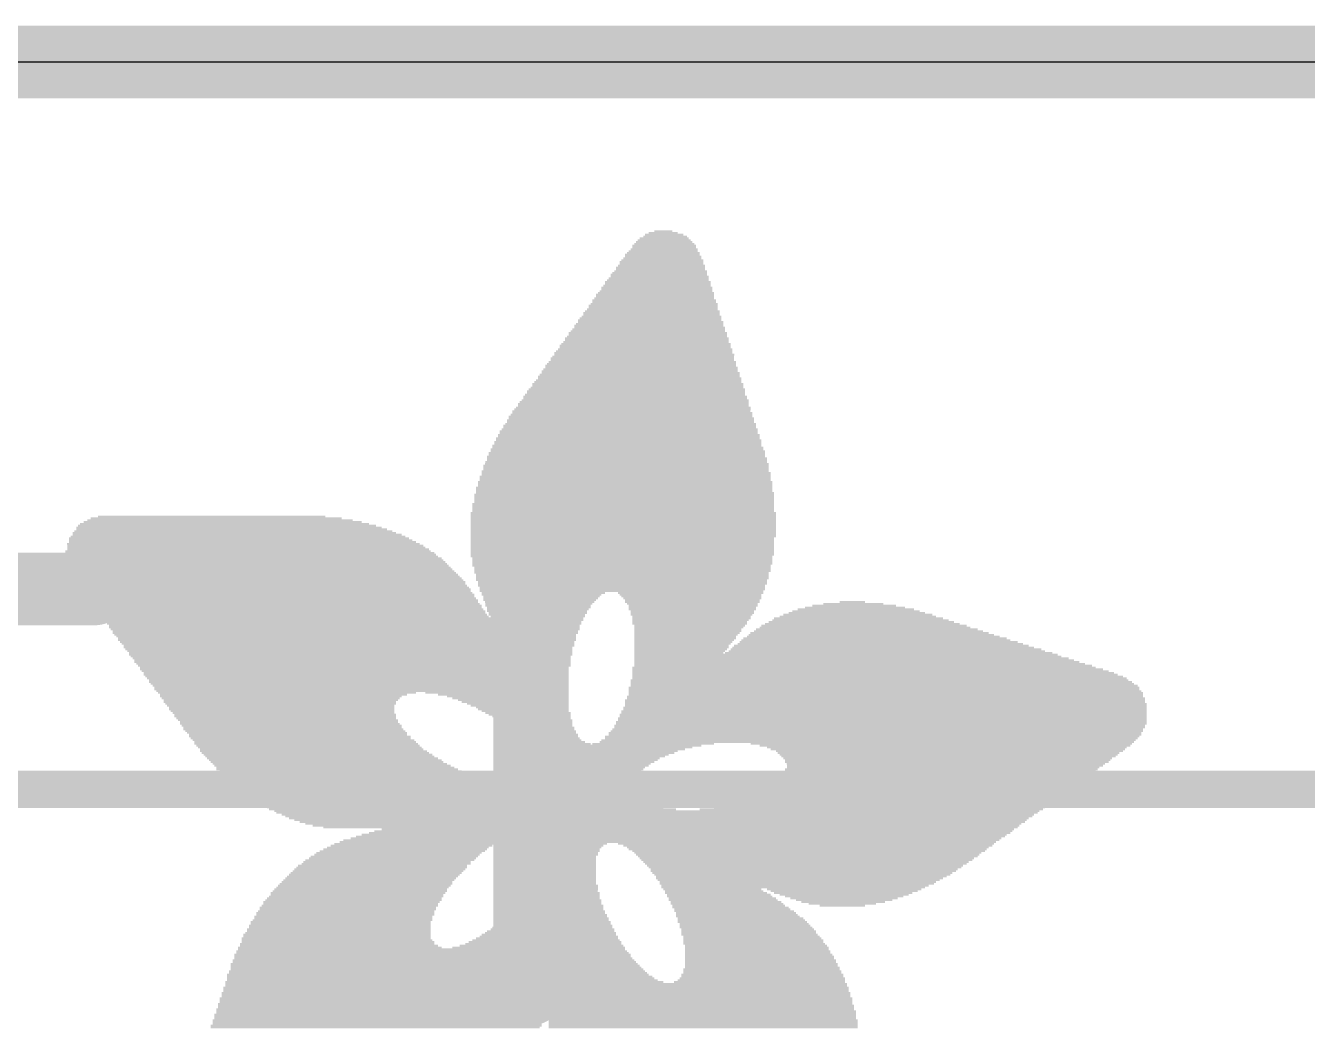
# Model space of a CAD drawing. Extents: x -1.2 to 34.1, y -8.2 to 17.9.
# Drawn here: x 16.133 to 20.612, y 14.405 to 17.907 of the extents above; entities that cross this region are included whole.
import ezdxf

# ---------------------------------------------------------------- set-up
doc = ezdxf.new("R2010")
doc.units = 0
for name, color, linetype in [('1', 12, 'CONTINUOUS'), ('16', 5, 'CONTINUOUS'), ('20', 53, 'CONTINUOUS'), ('21', 40, 'CONTINUOUS'), ('22', 6, 'CONTINUOUS'), ('47', 253, 'CONTINUOUS')]:
    doc.layers.add(name, color=color, linetype=linetype)

# ---------------------------------------------------------------- blocks, each defined once
blk = doc.blocks.new('RECT')
blk.add_solid([(-0.5, -0.5), (0.5, -0.5), (-0.5, 0.5), (0.5, 0.5)])

msp = doc.modelspace()

# ---------------------------------------------------------------- linework, layer by layer
at = {"layer": '1', "const_width": 0.254}
msp.add_lwpolyline([(0, 17.78), (25.4, 17.78)], dxfattribs=at)
at = {"layer": '16', "const_width": 0.254}
msp.add_lwpolyline([(0, 17.78), (25.4, 17.78)], dxfattribs=at)
at = {"layer": '20'}
msp.add_line((22.86, 17.78), (2.54, 17.78), dxfattribs=at)
at = {"layer": '22', "const_width": 0.254}
for points in [[(16.3735, 15.9397), (15.4414, 15.9397)], [(17.8938, 15.9397), (17.8938, 14.5415)], [(17.8938, 14.5415), (16.9616, 14.5415)]]:
    msp.add_lwpolyline(points, dxfattribs=at)
at = {"layer": '22', "const_width": 0.127}
for points in [[(16.3735, 15.8762, 1), (16.3735, 16.0032)], [(17.9573, 15.9397, 1), (17.8303, 15.9397)], [(16.9616, 14.605, 1), (16.9616, 14.478)], [(17.8938, 14.478, 1), (17.8938, 14.605)], [(17.8303, 14.5415, 1), (17.9573, 14.5415)]]:
    msp.add_lwpolyline(points, format="xyb", dxfattribs=at)
at = {"layer": '47', "const_width": 0.13}
for points in [[(12.319, 17.78), (34.081, 17.78)], [(12.7, 15.24), (31.287, 15.24)]]:
    msp.add_lwpolyline(points, dxfattribs=at)

# ---------------------------------------------------------------- block references
at = {"layer": '21'}
for p, xscale, yscale in [((18.3642, 17.1514), 0.1968, 0.0063), ((18.3642, 17.1577), 0.1842, 0.0064), ((18.3642, 17.164), 0.1714, 0.0063), ((18.3674, 17.1704), 0.1524, 0.0064), ((18.3642, 17.1768), 0.1334, 0.0063), ((18.361, 17.1831), 0.1016, 0.0064), ((18.3611, 17.1895), 0.0635, 0.0063), ((18.3578, 17.1069), 0.2603, 0.0064), ((18.361, 17.1133), 0.254, 0.0063), ((18.3611, 17.1196), 0.2413, 0.0064), ((18.3642, 17.1259), 0.235, 0.0063), ((18.3642, 17.1387), 0.2222, 0.0063), ((18.3642, 17.1323), 0.2222, 0.0064), ((18.3642, 17.145), 0.2096, 0.0064), ((18.3515, 17.0625), 0.3112, 0.0063), ((18.3547, 17.0688), 0.3048, 0.0064), ((18.3546, 17.0815), 0.2921, 0.0064), ((18.3546, 17.0752), 0.2921, 0.0063), ((18.3578, 17.0878), 0.2857, 0.0063), ((18.3578, 17.0942), 0.2731, 0.0064), ((18.3611, 17.1006), 0.2667, 0.0063), ((18.342, 17.018), 0.3556, 0.0064), ((18.3452, 17.0244), 0.3493, 0.0063), ((18.3483, 17.0307), 0.3429, 0.0064), ((18.3452, 17.0371), 0.3365, 0.0063), ((18.3483, 17.0434), 0.3302, 0.0064), ((18.3515, 17.0497), 0.3238, 0.0063), ((18.3515, 17.0561), 0.3112, 0.0064), ((18.3356, 16.9735), 0.4064, 0.0063), ((18.3357, 16.9799), 0.3937, 0.0064), ((18.3388, 16.9926), 0.3874, 0.0064), ((18.3388, 16.9863), 0.3874, 0.0063), ((18.3388, 16.999), 0.3746, 0.0063), ((18.342, 17.0116), 0.3683, 0.0063), ((18.342, 17.0053), 0.3683, 0.0064), ((18.3261, 16.9291), 0.4508, 0.0064), ((18.3293, 16.9354), 0.4445, 0.0063), ((18.3293, 16.9482), 0.4318, 0.0063), ((18.3293, 16.9418), 0.4318, 0.0064), ((18.3293, 16.9545), 0.4191, 0.0064), ((18.3325, 16.9672), 0.4127, 0.0064), ((18.3325, 16.9609), 0.4127, 0.0063), ((18.3165, 16.8847), 0.4953, 0.0063), ((18.3198, 16.891), 0.4889, 0.0064), ((18.3198, 16.9037), 0.4763, 0.0064), ((18.3198, 16.8973), 0.4763, 0.0063), ((18.323, 16.9101), 0.4699, 0.0063), ((18.3229, 16.9164), 0.4572, 0.0064), ((18.3261, 16.9228), 0.4508, 0.0063), ((18.3071, 16.8402), 0.5397, 0.0064), ((18.3102, 16.8466), 0.5334, 0.0063), ((18.3102, 16.8592), 0.5207, 0.0063), ((18.3134, 16.8529), 0.527, 0.0064), ((18.3134, 16.8656), 0.5144, 0.0064), ((18.3134, 16.8783), 0.5016, 0.0064), ((18.3166, 16.872), 0.508, 0.0063), ((18.3007, 16.7958), 0.5906, 0.0063), ((18.3007, 16.8021), 0.5778, 0.0064), ((18.3039, 16.8148), 0.5715, 0.0064), ((18.3039, 16.8085), 0.5715, 0.0063), ((18.3039, 16.8211), 0.5588, 0.0063), ((18.3071, 16.8339), 0.5525, 0.0063), ((18.3071, 16.8275), 0.5525, 0.0064), ((18.2912, 16.7513), 0.635, 0.0064), ((18.2912, 16.764), 0.6223, 0.0064), ((18.2944, 16.7577), 0.6287, 0.0063), ((18.2944, 16.7704), 0.6159, 0.0063), ((18.2975, 16.7767), 0.6096, 0.0064), ((18.2976, 16.7894), 0.5969, 0.0064), ((18.2976, 16.783), 0.5969, 0.0063), ((18.2817, 16.7068), 0.6795, 0.0063), ((18.2817, 16.7196), 0.6667, 0.0063), ((18.2849, 16.7132), 0.6731, 0.0064), ((18.2848, 16.7259), 0.6604, 0.0064), ((18.288, 16.7323), 0.654, 0.0063), ((18.288, 16.7449), 0.6414, 0.0063), ((18.288, 16.7386), 0.6414, 0.0064), ((18.2721, 16.6624), 0.7239, 0.0064), ((18.2753, 16.6687), 0.7176, 0.0063), ((18.2753, 16.6815), 0.7048, 0.0063), ((18.2785, 16.6751), 0.7112, 0.0064), ((18.2784, 16.6878), 0.6985, 0.0064), ((18.2785, 16.7005), 0.6858, 0.0064), ((18.2817, 16.6942), 0.6921, 0.0063), ((18.2626, 16.618), 0.7684, 0.0063), ((18.2658, 16.6306), 0.762, 0.0063), ((18.2658, 16.6243), 0.762, 0.0064), ((18.269, 16.637), 0.7557, 0.0064), ((18.269, 16.6434), 0.7429, 0.0063), ((18.2721, 16.6561), 0.7366, 0.0063), ((18.2721, 16.6497), 0.7366, 0.0064), ((18.2563, 16.5735), 0.8191, 0.0064), ((18.2563, 16.5862), 0.8065, 0.0064), ((18.2563, 16.5799), 0.8065, 0.0063), ((18.2595, 16.5925), 0.8001, 0.0063), ((18.2626, 16.5989), 0.7938, 0.0064), ((18.2626, 16.6116), 0.781, 0.0064), ((18.2626, 16.6053), 0.781, 0.0063), ((18.2467, 16.5291), 0.8636, 0.0063), ((18.2467, 16.5227), 0.8636, 0.0064), ((18.2468, 16.5418), 0.8509, 0.0063), ((18.2499, 16.5354), 0.8572, 0.0064), ((18.2499, 16.5481), 0.8446, 0.0064), ((18.2499, 16.5608), 0.8318, 0.0064), ((18.2531, 16.5544), 0.8382, 0.0063), ((18.2531, 16.5672), 0.8255, 0.0063), ((18.2404, 16.4782), 0.9144, 0.0063), ((18.2403, 16.491), 0.9017, 0.0063), ((18.2403, 16.4846), 0.9017, 0.0064), ((18.2436, 16.4973), 0.8953, 0.0064), ((18.2436, 16.51), 0.8827, 0.0064), ((18.2436, 16.5037), 0.8827, 0.0063), ((18.2468, 16.5163), 0.8763, 0.0063), ((18.234, 16.4401), 0.9398, 0.0063), ((18.2372, 16.4338), 0.9462, 0.0064), ((18.2372, 16.4529), 0.9334, 0.0063), ((18.2372, 16.4465), 0.9334, 0.0064), ((18.2403, 16.4592), 0.9271, 0.0064), ((18.2372, 16.4656), 0.9208, 0.0063), ((18.2404, 16.4719), 0.9144, 0.0064), ((18.2309, 16.402), 0.9715, 0.0063), ((18.234, 16.3957), 0.9779, 0.0064), ((18.234, 16.3894), 0.9779, 0.0063), ((18.234, 16.4148), 0.9652, 0.0063), ((18.234, 16.4084), 0.9652, 0.0064), ((18.234, 16.4275), 0.9525, 0.0063), ((18.2372, 16.4211), 0.9588, 0.0064), ((18.2277, 16.3513), 1.0033, 0.0063), ((18.2309, 16.3449), 1.0097, 0.0064), ((18.2309, 16.3703), 0.9969, 0.0064), ((18.2309, 16.3639), 0.9969, 0.0063), ((18.2309, 16.3576), 0.9969, 0.0064), ((18.2309, 16.383), 0.9843, 0.0064), ((18.234, 16.3767), 0.9906, 0.0063), ((18.2277, 16.3132), 1.0287, 0.0063), ((18.2277, 16.3068), 1.0287, 0.0064), ((18.2277, 16.3005), 1.0287, 0.0063), ((18.2277, 16.3322), 1.016, 0.0064), ((18.2277, 16.3258), 1.016, 0.0063), ((18.2277, 16.3195), 1.016, 0.0064), ((18.2309, 16.3386), 1.0097, 0.0063), ((18.2245, 16.2687), 1.0478, 0.0064), ((18.2245, 16.2624), 1.0478, 0.0063), ((18.2245, 16.256), 1.0478, 0.0064), ((18.2245, 16.2941), 1.035, 0.0064), ((18.2245, 16.2877), 1.035, 0.0063), ((18.2245, 16.2814), 1.035, 0.0064), ((18.2277, 16.2751), 1.0414, 0.0063), ((18.2214, 16.237), 1.0541, 0.0063), ((18.2214, 16.2306), 1.0541, 0.0064), ((18.2214, 16.2243), 1.0541, 0.0063), ((18.2214, 16.2179), 1.0541, 0.0064), ((18.2214, 16.2115), 1.0541, 0.0063), ((18.2245, 16.2496), 1.0478, 0.0063), ((18.2245, 16.2433), 1.0478, 0.0064), ((16.8275, 16.1671), 1.0096, 0.0064), ((16.8211, 16.1735), 0.9715, 0.0063), ((16.8117, 16.1798), 0.9271, 0.0064), ((16.799, 16.1862), 0.8763, 0.0063), ((16.783, 16.1925), 0.7937, 0.0064), ((18.2213, 16.2052), 1.0668, 0.0064), ((18.2213, 16.1989), 1.0668, 0.0063), ((18.2213, 16.1925), 1.0668, 0.0064), ((18.2213, 16.1862), 1.0668, 0.0063), ((18.2213, 16.1798), 1.0668, 0.0064), ((18.2213, 16.1735), 1.0668, 0.0063), ((18.2213, 16.1671), 1.0668, 0.0064), ((16.8751, 16.1227), 1.1684, 0.0063), ((16.8624, 16.1354), 1.1303, 0.0063), ((16.872, 16.129), 1.1493, 0.0064), ((16.8592, 16.1417), 1.1113, 0.0064), ((16.8434, 16.1544), 1.0668, 0.0064), ((16.8529, 16.1481), 1.0858, 0.0063), ((16.837, 16.1608), 1.0414, 0.0063), ((18.2213, 16.1608), 1.0668, 0.0063), ((18.2213, 16.1544), 1.0668, 0.0064), ((18.2213, 16.1481), 1.0668, 0.0063), ((18.2213, 16.1417), 1.0668, 0.0064), ((18.2213, 16.1354), 1.0668, 0.0063), ((18.2213, 16.129), 1.0668, 0.0064), ((18.2213, 16.1227), 1.0668, 0.0063), ((16.8941, 16.0973), 1.2319, 0.0063), ((16.9005, 16.0909), 1.2446, 0.0064), ((16.9037, 16.0846), 1.251, 0.0063), ((16.9101, 16.0782), 1.2637, 0.0064), ((16.8783, 16.1163), 1.1874, 0.0064), ((16.8847, 16.11), 1.2001, 0.0063), ((16.891, 16.1036), 1.2128, 0.0064), ((18.2182, 16.1163), 1.0605, 0.0064), ((18.2182, 16.11), 1.0605, 0.0063), ((18.2182, 16.1036), 1.0605, 0.0064), ((18.2182, 16.0973), 1.0605, 0.0063), ((18.2182, 16.0909), 1.0605, 0.0064), ((18.2182, 16.0846), 1.0605, 0.0063), ((18.2182, 16.0782), 1.0605, 0.0064), ((16.9164, 16.0655), 1.289, 0.0064), ((16.9196, 16.0592), 1.2954, 0.0063), ((16.9291, 16.0465), 1.3144, 0.0063), ((16.9101, 16.0719), 1.2763, 0.0063), ((16.9228, 16.0528), 1.3017, 0.0064), ((16.9354, 16.0401), 1.3145, 0.0064), ((16.9386, 16.0338), 1.3208, 0.0063), ((18.2182, 16.0719), 1.0605, 0.0063), ((18.2182, 16.0655), 1.0605, 0.0064), ((18.2182, 16.0592), 1.0605, 0.0063), ((18.215, 16.0528), 1.0541, 0.0064), ((18.2182, 16.0465), 1.0477, 0.0063), ((18.2182, 16.0401), 1.0477, 0.0064), ((18.2182, 16.0338), 1.0477, 0.0063), ((16.9418, 16.0274), 1.3272, 0.0064), ((16.945, 16.0211), 1.3335, 0.0063), ((16.9514, 16.0147), 1.3335, 0.0064), ((16.9545, 16.0084), 1.3398, 0.0063), ((16.9609, 16.002), 1.3399, 0.0064), ((16.964, 15.9957), 1.3462, 0.0063), ((16.9704, 15.9893), 1.3462, 0.0064), ((18.215, 16.0211), 1.0414, 0.0063), ((18.2182, 16.0274), 1.0477, 0.0064), ((18.2182, 16.0147), 1.0351, 0.0064), ((18.2182, 16.0084), 1.0351, 0.0063), ((18.2182, 16.002), 1.0351, 0.0064), ((18.215, 15.9957), 1.0287, 0.0063), ((18.2182, 15.9893), 1.0223, 0.0064), ((16.9735, 15.983), 1.3525, 0.0063), ((16.9799, 15.9766), 1.3526, 0.0064), ((16.9831, 15.9703), 1.3589, 0.0063), ((16.9895, 15.9639), 1.3589, 0.0064), ((16.9926, 15.9576), 1.3526, 0.0063), ((16.999, 15.9512), 1.3525, 0.0064), ((17.0022, 15.9449), 1.3589, 0.0063), ((18.2182, 15.983), 1.0223, 0.0063), ((18.2182, 15.9766), 1.0223, 0.0064), ((18.215, 15.9703), 1.016, 0.0063), ((18.2182, 15.9639), 1.0097, 0.0064), ((18.2182, 15.9576), 1.0097, 0.0063), ((18.215, 15.9512), 1.0033, 0.0064), ((18.2182, 15.9449), 0.9969, 0.0063), ((17.0084, 15.9385), 1.3589, 0.0064), ((17.0116, 15.9322), 1.3525, 0.0063), ((17.0148, 15.9258), 1.3589, 0.0064), ((17.0212, 15.9195), 1.3589, 0.0063), ((17.0244, 15.9131), 1.3525, 0.0064), ((17.0307, 15.9068), 1.3526, 0.0063), ((17.0339, 15.9004), 1.3589, 0.0064), ((18.215, 15.9322), 0.9906, 0.0063), ((18.2182, 15.9385), 0.9969, 0.0064), ((17.9419, 15.9258), 0.4318, 0.0064), ((17.9355, 15.9195), 0.4191, 0.0063), ((17.9356, 15.9131), 0.4064, 0.0064), ((17.9324, 15.9068), 0.4, 0.0063), ((17.9292, 15.9004), 0.3937, 0.0064), ((18.4563, 15.9258), 0.508, 0.0064), ((18.4563, 15.9195), 0.4953, 0.0063), ((18.4595, 15.9131), 0.4889, 0.0064), ((18.4626, 15.9068), 0.4826, 0.0063), ((18.4627, 15.9004), 0.4699, 0.0064), ((17.0371, 15.8941), 1.3525, 0.0063), ((17.0434, 15.8877), 1.3526, 0.0064), ((17.0465, 15.8814), 1.3589, 0.0063), ((17.0497, 15.875), 1.3525, 0.0064), ((17.0561, 15.8687), 1.3526, 0.0063), ((17.0625, 15.8623), 1.3525, 0.0064), ((17.0625, 15.8559), 1.3525, 0.0063), ((17.9292, 15.8941), 0.381, 0.0063), ((17.9229, 15.8814), 0.3683, 0.0063), ((17.9261, 15.8877), 0.3747, 0.0064), ((17.9229, 15.8687), 0.3556, 0.0063), ((17.9197, 15.8623), 0.3492, 0.0064), ((17.9261, 15.875), 0.3619, 0.0064), ((17.9229, 15.8559), 0.3429, 0.0063), ((18.4627, 15.8941), 0.4699, 0.0063), ((18.4626, 15.8877), 0.4572, 0.0064), ((18.4658, 15.8814), 0.4508, 0.0063), ((18.4627, 15.875), 0.4445, 0.0064), ((18.4627, 15.8687), 0.4445, 0.0063), ((18.4626, 15.8623), 0.4318, 0.0064), ((18.4626, 15.8559), 0.4318, 0.0063), ((19.0373, 15.8559), 0.4762, 0.0063), ((19.0342, 15.8623), 0.4445, 0.0064), ((19.0341, 15.8687), 0.4064, 0.0063), ((19.031, 15.875), 0.3493, 0.0064), ((19.0278, 15.8814), 0.2921, 0.0063), ((19.0246, 15.8877), 0.2096, 0.0064), ((19.0215, 15.8941), 0.0889, 0.0063), ((17.0688, 15.8496), 1.3526, 0.0064), ((17.0752, 15.8433), 1.3525, 0.0063), ((17.2434, 15.8369), 1.6764, 0.0064), ((17.2434, 15.8306), 1.6764, 0.0063), ((17.2434, 15.8242), 1.6637, 0.0064), ((17.2466, 15.8178), 1.6574, 0.0063), ((17.2466, 15.8115), 1.6446, 0.0064), ((17.9197, 15.8496), 0.3366, 0.0064), ((17.9229, 15.8433), 0.3302, 0.0063), ((18.4595, 15.8496), 0.4255, 0.0064), ((18.4595, 15.8433), 0.4127, 0.0063), ((18.4595, 15.8369), 0.4127, 0.0064), ((18.4563, 15.8306), 0.4064, 0.0063), ((18.4531, 15.8242), 0.4, 0.0064), ((18.4531, 15.8178), 0.4, 0.0063), ((18.4531, 15.8115), 0.3874, 0.0064), ((19.0627, 15.8115), 0.7176, 0.0064), ((19.0564, 15.8178), 0.6795, 0.0063), ((19.0532, 15.8242), 0.6477, 0.0064), ((19.05, 15.8306), 0.616, 0.0063), ((19.0436, 15.8369), 0.5905, 0.0064), ((19.0404, 15.8433), 0.5461, 0.0063), ((19.0404, 15.8496), 0.5207, 0.0064), ((17.2466, 15.8052), 1.6446, 0.0063), ((17.2498, 15.7988), 1.6383, 0.0064), ((17.2498, 15.7925), 1.6256, 0.0063), ((17.2498, 15.7861), 1.6256, 0.0064), ((17.2498, 15.7797), 1.6129, 0.0063), ((17.253, 15.7734), 1.6065, 0.0064), ((17.2561, 15.7671), 1.6002, 0.0063), ((18.4499, 15.8052), 0.381, 0.0063), ((18.4404, 15.7797), 0.362, 0.0063), ((18.4372, 15.7734), 0.3556, 0.0064), ((18.4372, 15.7671), 0.3556, 0.0063), ((18.4468, 15.7988), 0.3747, 0.0064), ((18.4468, 15.7925), 0.3747, 0.0063), ((18.4436, 15.7861), 0.3683, 0.0064), ((19.1008, 15.7671), 0.9208, 0.0063), ((19.0945, 15.7734), 0.8827, 0.0064), ((19.0881, 15.7797), 0.8572, 0.0063), ((19.0817, 15.7861), 0.8319, 0.0064), ((19.0785, 15.7925), 0.8001, 0.0063), ((19.0723, 15.7988), 0.7747, 0.0064), ((19.0659, 15.8052), 0.7366, 0.0063), ((17.2561, 15.7607), 1.6002, 0.0064), ((17.2562, 15.7544), 1.5875, 0.0063), ((17.2593, 15.748), 1.5812, 0.0064), ((17.2625, 15.7416), 1.5748, 0.0063), ((17.2593, 15.7353), 1.5684, 0.0064), ((17.2625, 15.729), 1.5621, 0.0063), ((17.2657, 15.7226), 1.5557, 0.0064), ((18.434, 15.7607), 0.3493, 0.0064), ((18.4308, 15.7544), 0.3429, 0.0063), ((18.4277, 15.748), 0.3366, 0.0064), ((18.4245, 15.7416), 0.3302, 0.0063), ((18.4245, 15.7353), 0.3302, 0.0064), ((18.4214, 15.729), 0.3239, 0.0063), ((18.4182, 15.7226), 0.3175, 0.0064), ((19.1421, 15.7226), 1.1049, 0.0064), ((19.1389, 15.729), 1.0858, 0.0063), ((19.1294, 15.7353), 1.0541, 0.0064), ((19.123, 15.7416), 1.0287, 0.0063), ((19.1198, 15.748), 0.9969, 0.0064), ((19.1135, 15.7544), 0.9716, 0.0063), ((19.104, 15.7607), 0.9398, 0.0064), ((17.2688, 15.7163), 1.5494, 0.0063), ((17.2688, 15.7099), 1.5494, 0.0064), ((17.2689, 15.7035), 1.5367, 0.0063), ((17.272, 15.6972), 1.5304, 0.0064), ((17.2752, 15.6909), 1.524, 0.0063), ((17.2752, 15.6845), 1.524, 0.0064), ((17.2783, 15.6782), 1.5177, 0.0063), ((17.2815, 15.6718), 1.5113, 0.0064), ((18.415, 15.7163), 0.3112, 0.0063), ((18.9992, 15.7099), 1.4796, 0.0064), ((19.0055, 15.7035), 1.4923, 0.0063), ((19.0278, 15.6909), 1.5367, 0.0063), ((19.0373, 15.6845), 1.5558, 0.0064), ((19.0468, 15.6782), 1.5748, 0.0063), ((19.0595, 15.6718), 1.6002, 0.0064), ((19.0183, 15.6972), 1.5177, 0.0064), ((19.1484, 15.7163), 1.143, 0.0063), ((17.2815, 15.6654), 1.4986, 0.0063), ((17.2815, 15.6591), 1.4986, 0.0064), ((17.2847, 15.6528), 1.4922, 0.0063), ((17.2879, 15.6464), 1.4859, 0.0064), ((17.2879, 15.6401), 1.4859, 0.0063), ((17.2911, 15.6337), 1.4795, 0.0064), ((17.2942, 15.6274), 1.4732, 0.0063), ((19.0627, 15.6654), 1.6192, 0.0063), ((19.0754, 15.6591), 1.6446, 0.0064), ((19.0849, 15.6528), 1.6637, 0.0063), ((19.1008, 15.6401), 1.6954, 0.0063), ((19.1104, 15.6337), 1.7145, 0.0064), ((19.1167, 15.6274), 1.7272, 0.0063), ((19.0945, 15.6464), 1.6827, 0.0064), ((17.2974, 15.621), 1.4668, 0.0064), ((17.2974, 15.6147), 1.4668, 0.0063), ((17.3006, 15.6083), 1.4605, 0.0064), ((17.3038, 15.602), 1.4541, 0.0063), ((17.3069, 15.5956), 1.4478, 0.0064), ((17.3069, 15.5893), 1.4478, 0.0063), ((17.3101, 15.5829), 1.4414, 0.0064), ((19.1326, 15.5956), 1.7843, 0.0064), ((19.1326, 15.5893), 1.7843, 0.0063), ((19.1358, 15.5829), 1.7907, 0.0064), ((19.1166, 15.621), 1.7399, 0.0064), ((19.123, 15.6147), 1.7526, 0.0063), ((19.1262, 15.6083), 1.759, 0.0064), ((19.1326, 15.602), 1.7717, 0.0063), ((17.0465, 15.5766), 0.9017, 0.0063), ((17.0339, 15.5702), 0.8636, 0.0064), ((17.0244, 15.5639), 0.8445, 0.0063), ((17.0244, 15.5575), 0.8319, 0.0064), ((17.0212, 15.5448), 0.8128, 0.0064), ((17.0244, 15.5512), 0.8191, 0.0063), ((17.0244, 15.5385), 0.8065, 0.0063), ((17.78, 15.5766), 0.5016, 0.0063), ((17.8022, 15.5702), 0.4572, 0.0064), ((17.8181, 15.5639), 0.4254, 0.0063), ((17.8276, 15.5575), 0.4064, 0.0064), ((17.8372, 15.5512), 0.3873, 0.0063), ((17.8435, 15.5448), 0.3746, 0.0064), ((17.853, 15.5385), 0.3556, 0.0063), ((19.1389, 15.5385), 1.8224, 0.0063), ((19.1358, 15.5512), 1.8161, 0.0063), ((19.1358, 15.5448), 1.8161, 0.0064), ((19.1357, 15.5639), 1.8034, 0.0063), ((19.1389, 15.5575), 1.8098, 0.0064), ((19.1389, 15.5766), 1.797, 0.0063), ((19.1389, 15.5702), 1.797, 0.0064), ((17.0244, 15.5321), 0.7937, 0.0064), ((17.0275, 15.5258), 0.7874, 0.0063), ((17.0275, 15.5194), 0.7874, 0.0064), ((17.0307, 15.5131), 0.781, 0.0063), ((17.0339, 15.5067), 0.7747, 0.0064), ((17.0403, 15.5004), 0.7747, 0.0063), ((17.0403, 15.494), 0.7747, 0.0064), ((17.8593, 15.5321), 0.3429, 0.0064), ((17.8689, 15.5258), 0.3238, 0.0063), ((17.8721, 15.5194), 0.3175, 0.0064), ((17.8784, 15.5131), 0.3048, 0.0063), ((17.888, 15.5067), 0.2985, 0.0064), ((17.8943, 15.5004), 0.2858, 0.0063), ((17.9007, 15.494), 0.2731, 0.0064), ((19.1294, 15.5004), 1.8415, 0.0063), ((19.1294, 15.494), 1.8415, 0.0064), ((19.1326, 15.5131), 1.8351, 0.0063), ((19.1326, 15.5067), 1.8351, 0.0064), ((19.1357, 15.5258), 1.8288, 0.0063), ((19.1357, 15.5194), 1.8288, 0.0064), ((19.1389, 15.5321), 1.8224, 0.0064), ((17.0434, 15.4877), 0.7684, 0.0063), ((17.0497, 15.4813), 0.7683, 0.0064), ((17.0529, 15.475), 0.762, 0.0063), ((17.0561, 15.4686), 0.7684, 0.0064), ((17.0625, 15.4623), 0.7683, 0.0063), ((17.0656, 15.4559), 0.762, 0.0064), ((17.0688, 15.4496), 0.7684, 0.0063), ((17.9039, 15.4877), 0.2667, 0.0063), ((17.9134, 15.4813), 0.2603, 0.0064), ((17.9165, 15.475), 0.254, 0.0063), ((17.9229, 15.4686), 0.2413, 0.0064), ((17.9261, 15.4623), 0.2349, 0.0063), ((17.9324, 15.4559), 0.235, 0.0064), ((17.9388, 15.4496), 0.2223, 0.0063), ((19.1103, 15.4496), 1.8542, 0.0063), ((19.1167, 15.4623), 1.8542, 0.0063), ((19.1167, 15.4559), 1.8542, 0.0064), ((19.123, 15.475), 1.8542, 0.0063), ((19.123, 15.4686), 1.8542, 0.0064), ((19.1262, 15.4877), 1.8478, 0.0063), ((19.1262, 15.4813), 1.8478, 0.0064), ((17.0752, 15.4432), 0.7683, 0.0064), ((17.0815, 15.4369), 0.7684, 0.0063), ((17.091, 15.4242), 0.7747, 0.0063), ((17.0847, 15.4305), 0.762, 0.0064), ((17.0942, 15.4178), 0.7684, 0.0064), ((17.1038, 15.4115), 0.7747, 0.0063), ((17.1101, 15.4051), 0.7747, 0.0064), ((17.9451, 15.4432), 0.2222, 0.0064), ((17.9483, 15.4369), 0.2159, 0.0063), ((17.9547, 15.4305), 0.2159, 0.0064), ((17.9578, 15.4242), 0.2096, 0.0063), ((17.9642, 15.4178), 0.2095, 0.0064), ((17.9705, 15.4115), 0.2096, 0.0063), ((17.9801, 15.4051), 0.2159, 0.0064), ((19.0723, 15.4051), 1.8669, 0.0064), ((19.0785, 15.4115), 1.8669, 0.0063), ((19.0913, 15.4242), 1.8669, 0.0063), ((19.0881, 15.4178), 1.8606, 0.0064), ((19.1008, 15.4369), 1.8606, 0.0063), ((19.1008, 15.4305), 1.8606, 0.0064), ((19.1072, 15.4432), 1.8605, 0.0064), ((17.1133, 15.3988), 0.7811, 0.0063), ((17.1196, 15.3924), 0.781, 0.0064), ((17.1259, 15.3861), 0.7811, 0.0063), ((17.1323, 15.3797), 0.781, 0.0064), ((17.1387, 15.3734), 0.7937, 0.0063), ((17.145, 15.367), 0.7938, 0.0064), ((17.1546, 15.3607), 0.8001, 0.0063), ((17.9927, 15.3988), 0.2286, 0.0063), ((18.1864, 15.3924), 0.616, 0.0064), ((18.1737, 15.3861), 0.5778, 0.0063), ((18.1641, 15.3797), 0.5461, 0.0064), ((18.1547, 15.3734), 0.5143, 0.0063), ((18.1483, 15.367), 0.5016, 0.0064), ((18.142, 15.3607), 0.4763, 0.0063), ((18.3261, 15.3988), 0.4254, 0.0063), ((19.3326, 15.3988), 1.3335, 0.0063), ((19.3453, 15.3924), 1.2954, 0.0064), ((19.3516, 15.3861), 1.2573, 0.0063), ((19.3548, 15.3797), 1.2382, 0.0064), ((19.3612, 15.3734), 1.2129, 0.0063), ((19.358, 15.367), 1.1938, 0.0064), ((19.358, 15.3607), 1.1811, 0.0063), ((17.1608, 15.3543), 0.8001, 0.0064), ((17.1704, 15.348), 0.8064, 0.0063), ((17.1799, 15.3416), 0.8128, 0.0064), ((17.1863, 15.3353), 0.8128, 0.0063), ((17.1958, 15.3289), 0.8192, 0.0064), ((17.2053, 15.3226), 0.8255, 0.0063), ((17.2149, 15.3162), 0.8319, 0.0064), ((18.1356, 15.3543), 0.4636, 0.0064), ((18.1261, 15.3416), 0.4318, 0.0064), ((18.1197, 15.3353), 0.4191, 0.0063), ((18.1134, 15.3289), 0.4064, 0.0064), ((18.1102, 15.3226), 0.4, 0.0063), ((18.1039, 15.3162), 0.3873, 0.0064), ((18.1293, 15.348), 0.4381, 0.0063), ((19.358, 15.3543), 1.1684, 0.0064), ((19.3548, 15.348), 1.1494, 0.0063), ((19.3548, 15.3416), 1.1366, 0.0064), ((19.3516, 15.3353), 1.1303, 0.0063), ((19.3484, 15.3289), 1.1113, 0.0064), ((19.3389, 15.3162), 1.0922, 0.0064), ((19.3453, 15.3226), 1.1049, 0.0063), ((17.2212, 15.3099), 0.8446, 0.0063), ((17.2339, 15.3035), 0.8446, 0.0064), ((17.2466, 15.2972), 0.8572, 0.0063), ((17.2561, 15.2908), 0.8636, 0.0064), ((17.2689, 15.2845), 0.8763, 0.0063), ((17.2815, 15.2781), 0.889, 0.0064), ((17.3006, 15.2718), 0.9144, 0.0063), ((18.069, 15.2718), 0.3937, 0.0063), ((18.0785, 15.2781), 0.3747, 0.0064), ((18.0848, 15.2845), 0.3746, 0.0063), ((18.0879, 15.2908), 0.3683, 0.0064), ((18.0912, 15.2972), 0.3747, 0.0063), ((18.1007, 15.3099), 0.381, 0.0063), ((18.0975, 15.3035), 0.3746, 0.0064), ((19.2977, 15.2718), 1.0605, 0.0063), ((19.3103, 15.2845), 1.0731, 0.0063), ((19.304, 15.2781), 1.0604, 0.0064), ((19.3167, 15.2908), 1.0732, 0.0064), ((19.3326, 15.3099), 1.0922, 0.0063), ((19.3294, 15.3035), 1.0858, 0.0064), ((19.3231, 15.2972), 1.0731, 0.0063), ((17.3196, 15.2654), 0.9398, 0.0064), ((17.5578, 15.2591), 1.4033, 0.0063), ((17.5609, 15.2527), 1.397, 0.0064), ((17.5673, 15.2464), 1.3843, 0.0063), ((17.5705, 15.24), 1.3779, 0.0064), ((17.5736, 15.2337), 1.3716, 0.0063), ((17.58, 15.2273), 1.3716, 0.0064), ((18.0562, 15.2654), 0.4064, 0.0064), ((19.2341, 15.2273), 1.0605, 0.0064), ((19.2437, 15.2337), 1.0541, 0.0063), ((19.2532, 15.24), 1.0604, 0.0064), ((19.2628, 15.2464), 1.0541, 0.0063), ((19.2722, 15.2527), 1.0605, 0.0064), ((19.2818, 15.2591), 1.0541, 0.0063), ((19.2882, 15.2654), 1.0541, 0.0064), ((17.5863, 15.221), 1.3589, 0.0063), ((17.5927, 15.2146), 1.3589, 0.0064), ((17.6022, 15.2083), 1.3526, 0.0063), ((17.6118, 15.2019), 1.3589, 0.0064), ((17.6212, 15.1956), 1.3525, 0.0063), ((17.634, 15.1892), 1.3653, 0.0064), ((17.6467, 15.1829), 1.3653, 0.0063), ((19.1389, 15.1829), 1.124, 0.0063), ((19.1548, 15.1892), 1.1176, 0.0064), ((19.1707, 15.1956), 1.0985, 0.0063), ((19.1834, 15.2019), 1.0859, 0.0064), ((19.1992, 15.2083), 1.0795, 0.0063), ((19.2119, 15.2146), 1.0668, 0.0064), ((19.2215, 15.221), 1.0605, 0.0063), ((17.6689, 15.1765), 1.3843, 0.0064), ((17.6943, 15.1702), 1.4224, 0.0063), ((18.3388, 15.1638), 2.6734, 0.0064), ((18.3388, 15.1575), 2.6606, 0.0063), ((18.342, 15.1511), 2.6289, 0.0064), ((18.3452, 15.1448), 2.6099, 0.0063), ((18.3452, 15.1384), 2.5845, 0.0064), ((19.0881, 15.1702), 1.2002, 0.0063), ((19.1166, 15.1765), 1.1557, 0.0064), ((18.3515, 15.1321), 2.559, 0.0063), ((18.3578, 15.1257), 2.5337, 0.0064), ((18.3611, 15.1194), 2.5019, 0.0063), ((18.3706, 15.113), 2.4701, 0.0064), ((18.3864, 15.1067), 2.4257, 0.0063), ((17.6118, 15.094), 0.5207, 0.0063), ((18.4817, 15.1003), 2.2098, 0.0064), ((18.7516, 15.094), 1.6573, 0.0063), ((17.4911, 15.0495), 0.5588, 0.0064), ((17.5069, 15.0559), 0.5525, 0.0063), ((17.5197, 15.0622), 0.5525, 0.0064), ((17.5355, 15.0686), 0.5334, 0.0063), ((17.5546, 15.0749), 0.5334, 0.0064), ((17.5673, 15.0813), 0.5207, 0.0063), ((17.5895, 15.0876), 0.5144, 0.0064), ((18.7548, 15.0876), 1.6383, 0.0064), ((18.7516, 15.0813), 1.6193, 0.0063), ((18.7452, 15.0686), 1.5938, 0.0063), ((18.7516, 15.0749), 1.6065, 0.0064), ((18.7452, 15.0622), 1.5812, 0.0064), ((18.7388, 15.0559), 1.5685, 0.0063), ((18.0594, 15.0495), 0.2096, 0.0064), ((18.8595, 15.0495), 1.3144, 0.0064), ((17.4212, 15.0051), 0.5842, 0.0063), ((17.4307, 15.0114), 0.5779, 0.0064), ((17.4371, 15.0178), 0.5778, 0.0063), ((17.4498, 15.0241), 0.5778, 0.0064), ((17.4594, 15.0305), 0.5715, 0.0063), ((17.4688, 15.0368), 0.5651, 0.0064), ((17.4816, 15.0432), 0.5651, 0.0063), ((18.0467, 15.0305), 0.1842, 0.0063), ((18.0467, 15.0241), 0.1842, 0.0064), ((18.0435, 15.0178), 0.1778, 0.0063), ((18.0435, 15.0114), 0.1778, 0.0064), ((18.0531, 15.0432), 0.1969, 0.0063), ((18.0404, 15.0051), 0.1715, 0.0063), ((18.0531, 15.0368), 0.1841, 0.0064), ((18.8659, 15.0432), 1.2891, 0.0063), ((18.8659, 15.0368), 1.2637, 0.0064), ((18.8659, 15.0305), 1.2509, 0.0063), ((18.8691, 15.0241), 1.2319, 0.0064), ((18.8659, 15.0178), 1.2129, 0.0063), ((18.8659, 15.0114), 1.2001, 0.0064), ((18.8659, 15.0051), 1.1875, 0.0063), ((17.3705, 14.9606), 0.5969, 0.0064), ((17.3768, 14.967), 0.5969, 0.0063), ((17.38, 14.9733), 0.5905, 0.0064), ((17.3926, 14.9797), 0.5905, 0.0063), ((17.3958, 14.986), 0.5842, 0.0064), ((17.4054, 14.9924), 0.5905, 0.0063), ((17.4149, 14.9987), 0.5842, 0.0064), ((18.0309, 14.9606), 0.1905, 0.0064), ((18.034, 14.9733), 0.1842, 0.0064), ((18.034, 14.967), 0.1842, 0.0063), ((18.0372, 14.9987), 0.1778, 0.0064), ((18.0372, 14.9924), 0.1778, 0.0063), ((18.0372, 14.986), 0.1778, 0.0064), ((18.0372, 14.9797), 0.1778, 0.0063), ((18.8627, 14.9987), 1.1684, 0.0064), ((18.8627, 14.9924), 1.1557, 0.0063), ((18.8595, 14.986), 1.1366, 0.0064), ((18.8595, 14.9797), 1.124, 0.0063), ((18.8564, 14.9733), 1.1049, 0.0064), ((18.8563, 14.967), 1.0922, 0.0063), ((18.8531, 14.9606), 1.0731, 0.0064), ((17.326, 14.9162), 0.5969, 0.0063), ((17.3324, 14.9225), 0.5969, 0.0064), ((17.3387, 14.9289), 0.5969, 0.0063), ((17.3451, 14.9352), 0.5969, 0.0064), ((17.3514, 14.9416), 0.5969, 0.0063), ((17.3577, 14.9479), 0.5969, 0.0064), ((17.3641, 14.9543), 0.5969, 0.0063), ((18.0182, 14.9162), 0.2159, 0.0063), ((18.0213, 14.9225), 0.2096, 0.0064), ((18.0245, 14.9352), 0.2032, 0.0064), ((18.0245, 14.9289), 0.2032, 0.0063), ((18.0277, 14.9479), 0.1969, 0.0064), ((18.0277, 14.9416), 0.1969, 0.0063), ((18.0309, 14.9543), 0.1905, 0.0063), ((18.85, 14.9543), 1.0668, 0.0063), ((18.8468, 14.9479), 1.0478, 0.0064), ((18.8468, 14.9416), 1.035, 0.0063), ((18.8436, 14.9352), 1.016, 0.0064), ((18.8373, 14.9289), 1.0033, 0.0063), ((18.8341, 14.9225), 0.9842, 0.0064), ((18.8309, 14.9162), 0.9652, 0.0063), ((17.2942, 14.878), 0.6096, 0.0063), ((17.2911, 14.8717), 0.6033, 0.0064), ((17.3006, 14.8844), 0.6096, 0.0064), ((17.3038, 14.8908), 0.6033, 0.0063), ((17.3101, 14.8971), 0.6032, 0.0064), ((17.3164, 14.9035), 0.6033, 0.0063), ((17.3228, 14.9098), 0.6032, 0.0064), ((18.0086, 14.8717), 0.2604, 0.0064), ((18.0118, 14.878), 0.254, 0.0063), ((18.0117, 14.8844), 0.2413, 0.0064), ((18.015, 14.8971), 0.2349, 0.0064), ((18.015, 14.8908), 0.2349, 0.0063), ((18.0181, 14.9035), 0.2286, 0.0063), ((18.0182, 14.9098), 0.2159, 0.0064), ((18.8278, 14.9098), 0.9589, 0.0064), ((18.8214, 14.9035), 0.9334, 0.0063), ((18.815, 14.8971), 0.9207, 0.0064), ((18.5325, 14.8908), 0.3429, 0.0063), ((18.5452, 14.878), 0.3556, 0.0063), ((18.5389, 14.8844), 0.3429, 0.0064), ((18.5547, 14.8717), 0.362, 0.0064), ((18.9929, 14.8908), 0.5397, 0.0063), ((18.9929, 14.8844), 0.5143, 0.0064), ((18.9897, 14.878), 0.4826, 0.0063), ((18.9929, 14.8717), 0.4509, 0.0064), ((17.2593, 14.8273), 0.616, 0.0063), ((17.2593, 14.8209), 0.616, 0.0064), ((17.2657, 14.8336), 0.6159, 0.0064), ((17.272, 14.8463), 0.616, 0.0064), ((17.2688, 14.8399), 0.6096, 0.0063), ((17.2783, 14.8527), 0.6159, 0.0063), ((17.2815, 14.859), 0.6096, 0.0064), ((17.2879, 14.8654), 0.6096, 0.0063), ((17.9959, 14.8273), 0.3112, 0.0063), ((17.9959, 14.8209), 0.3112, 0.0064), ((17.9991, 14.8336), 0.3048, 0.0064), ((17.9991, 14.8399), 0.2921, 0.0063), ((18.0023, 14.8463), 0.2857, 0.0064), ((18.0054, 14.8527), 0.2794, 0.0063), ((18.0054, 14.859), 0.2667, 0.0064), ((18.0086, 14.8654), 0.2604, 0.0063), ((18.5579, 14.8654), 0.3683, 0.0063), ((18.5674, 14.859), 0.3746, 0.0064), ((18.5706, 14.8527), 0.381, 0.0063), ((18.5801, 14.8463), 0.3874, 0.0064), ((18.5832, 14.8399), 0.3937, 0.0063), ((18.5897, 14.8336), 0.3937, 0.0064), ((18.596, 14.8273), 0.4064, 0.0063), ((18.6023, 14.8209), 0.4064, 0.0064), ((18.9929, 14.8654), 0.4127, 0.0063), ((18.9929, 14.859), 0.3747, 0.0064), ((18.9929, 14.8527), 0.3365, 0.0063), ((18.9897, 14.8463), 0.2921, 0.0064), ((18.9865, 14.8399), 0.235, 0.0063), ((18.9865, 14.8336), 0.1588, 0.0064), ((17.2339, 14.7765), 0.6286, 0.0063), ((17.2402, 14.7828), 0.6287, 0.0064), ((17.2434, 14.7955), 0.6223, 0.0064), ((17.2434, 14.7892), 0.6223, 0.0063), ((17.2498, 14.8082), 0.6223, 0.0064), ((17.2498, 14.8018), 0.6223, 0.0063), ((17.253, 14.8146), 0.6159, 0.0063), ((17.9832, 14.7765), 0.3874, 0.0063), ((17.9832, 14.7828), 0.3746, 0.0064), ((17.9864, 14.7892), 0.3683, 0.0063), ((17.9864, 14.7955), 0.3556, 0.0064), ((17.9896, 14.8018), 0.3493, 0.0063), ((17.9927, 14.8146), 0.3302, 0.0063), ((17.9927, 14.8082), 0.3302, 0.0064), ((18.6087, 14.8146), 0.4191, 0.0063), ((18.6182, 14.8018), 0.4254, 0.0063), ((18.6214, 14.7955), 0.4318, 0.0064), ((18.6151, 14.8082), 0.4191, 0.0064), ((18.6309, 14.7892), 0.4382, 0.0063), ((18.6341, 14.7828), 0.4445, 0.0064), ((18.6373, 14.7765), 0.4509, 0.0063), ((17.2212, 14.732), 0.654, 0.0064), ((17.2244, 14.7384), 0.6477, 0.0063), ((17.2276, 14.7511), 0.6413, 0.0063), ((17.2276, 14.7447), 0.6413, 0.0064), ((17.2307, 14.7637), 0.635, 0.0063), ((17.2307, 14.7574), 0.635, 0.0064), ((17.2339, 14.7701), 0.6286, 0.0064), ((17.961, 14.732), 0.4699, 0.0064), ((17.9673, 14.7384), 0.4572, 0.0063), ((17.9673, 14.7447), 0.4445, 0.0064), ((17.9737, 14.7511), 0.4318, 0.0063), ((17.9736, 14.7574), 0.4191, 0.0064), ((17.9769, 14.7637), 0.4127, 0.0063), ((17.9801, 14.7701), 0.3937, 0.0064), ((18.6436, 14.7701), 0.4508, 0.0064), ((18.6468, 14.7637), 0.4572, 0.0063), ((18.65, 14.7574), 0.4635, 0.0064), ((18.6563, 14.7511), 0.4636, 0.0063), ((18.6594, 14.7447), 0.4699, 0.0064), ((18.6594, 14.7384), 0.4699, 0.0063), ((18.6626, 14.732), 0.4763, 0.0064), ((17.2307, 14.6875), 0.7112, 0.0063), ((17.2212, 14.7003), 0.6794, 0.0063), ((17.2276, 14.6939), 0.6921, 0.0064), ((17.218, 14.7193), 0.6604, 0.0064), ((17.2212, 14.713), 0.6668, 0.0063), ((17.2244, 14.7066), 0.6731, 0.0064), ((17.2212, 14.7256), 0.654, 0.0063), ((17.9261, 14.6875), 0.6033, 0.0063), ((17.9355, 14.6939), 0.5715, 0.0064), ((17.942, 14.7003), 0.5461, 0.0063), ((17.9483, 14.7066), 0.5334, 0.0064), ((17.9515, 14.713), 0.5143, 0.0063), ((17.9547, 14.7193), 0.4953, 0.0064), ((17.961, 14.7256), 0.4826, 0.0063), ((18.669, 14.7256), 0.4762, 0.0063), ((18.6722, 14.7193), 0.4826, 0.0064), ((18.6754, 14.713), 0.4889, 0.0063), ((18.6754, 14.7066), 0.4889, 0.0064), ((18.6786, 14.7003), 0.4953, 0.0063), ((18.6849, 14.6939), 0.4953, 0.0064), ((18.6881, 14.6875), 0.5017, 0.0063), ((17.5578, 14.6431), 1.4033, 0.0064), ((17.5546, 14.6622), 1.3843, 0.0063), ((17.5546, 14.6558), 1.3843, 0.0064), ((17.5578, 14.6494), 1.3907, 0.0063), ((17.5514, 14.6749), 1.3652, 0.0063), ((17.5546, 14.6685), 1.3716, 0.0064), ((17.5514, 14.6812), 1.3526, 0.0064), ((18.6881, 14.6812), 0.5017, 0.0064), ((18.6912, 14.6749), 0.508, 0.0063), ((18.6912, 14.6685), 0.508, 0.0064), ((18.6944, 14.6622), 0.5144, 0.0063), ((18.6975, 14.6558), 0.5207, 0.0064), ((18.6975, 14.6494), 0.5207, 0.0063), ((18.7007, 14.6431), 0.5271, 0.0064), ((17.5737, 14.5987), 1.4605, 0.0063), ((17.5705, 14.605), 1.4541, 0.0064), ((17.5609, 14.6304), 1.4224, 0.0064), ((17.5641, 14.6241), 1.4288, 0.0063), ((17.5673, 14.6177), 1.4351, 0.0064), ((17.5705, 14.6113), 1.4415, 0.0063), ((17.561, 14.6368), 1.4097, 0.0063), ((18.704, 14.6113), 0.5461, 0.0063), ((18.7071, 14.605), 0.5524, 0.0064), ((18.7071, 14.5987), 0.5524, 0.0063), ((18.7007, 14.6368), 0.5271, 0.0063), ((18.7039, 14.6304), 0.5334, 0.0064), ((18.7039, 14.6241), 0.5334, 0.0063), ((18.7071, 14.6177), 0.5398, 0.0064), ((17.9166, 14.5606), 2.1717, 0.0063), ((17.9166, 14.5542), 2.1717, 0.0064), ((17.5959, 14.5669), 1.5303, 0.0064), ((17.5736, 14.5923), 1.4732, 0.0064), ((17.58, 14.586), 1.4859, 0.0063), ((17.5831, 14.5796), 1.4923, 0.0064), ((17.5895, 14.5732), 1.505, 0.0063), ((18.6975, 14.5669), 0.5969, 0.0064), ((18.7039, 14.5732), 0.5842, 0.0063), ((18.7071, 14.5796), 0.5778, 0.0064), ((18.7071, 14.5923), 0.5652, 0.0064), ((18.7071, 14.586), 0.5652, 0.0063), ((17.3863, 14.5098), 1.1494, 0.0063), ((17.9166, 14.5288), 2.1971, 0.0064), ((17.9166, 14.5225), 2.1971, 0.0063), ((17.9166, 14.5161), 2.1971, 0.0064), ((17.9165, 14.5479), 2.1844, 0.0063), ((17.9165, 14.5415), 2.1844, 0.0064), ((17.9165, 14.5352), 2.1844, 0.0063), ((18.4944, 14.5098), 1.0541, 0.0063), ((17.3736, 14.4717), 1.1494, 0.0063), ((17.3736, 14.4653), 1.1494, 0.0064), ((17.3768, 14.478), 1.143, 0.0064), ((17.38, 14.4907), 1.1493, 0.0064), ((17.38, 14.4844), 1.1493, 0.0063), ((17.3863, 14.5034), 1.1494, 0.0064), ((17.3831, 14.4971), 1.143, 0.0063), ((18.4944, 14.5034), 1.0541, 0.0064), ((18.4944, 14.4971), 1.0541, 0.0063), ((18.4944, 14.4907), 1.0541, 0.0064), ((18.4976, 14.4844), 1.0605, 0.0063), ((18.4976, 14.478), 1.0605, 0.0064), ((18.4976, 14.4717), 1.0605, 0.0063), ((18.5007, 14.4653), 1.0668, 0.0064), ((17.3609, 14.4336), 1.1494, 0.0063), ((17.3609, 14.4272), 1.1494, 0.0064), ((17.3609, 14.4209), 1.1494, 0.0063), ((17.3673, 14.4526), 1.1493, 0.0064), ((17.3673, 14.4463), 1.1493, 0.0063), ((17.3673, 14.4399), 1.1493, 0.0064), ((17.3736, 14.459), 1.1494, 0.0063), ((18.4976, 14.4463), 1.0731, 0.0063), ((18.4976, 14.4399), 1.0731, 0.0064), ((18.5008, 14.4336), 1.0795, 0.0063), ((18.5008, 14.4272), 1.0795, 0.0064), ((18.5008, 14.4209), 1.0795, 0.0063), ((18.5007, 14.459), 1.0668, 0.0063), ((18.5007, 14.4526), 1.0668, 0.0064), ((17.3577, 14.4145), 1.1557, 0.0064), ((17.3545, 14.4082), 1.1493, 0.0063), ((18.5008, 14.4145), 1.0795, 0.0064), ((18.5008, 14.4082), 1.0795, 0.0063)]:
    msp.add_blockref('RECT', p, dxfattribs=dict(at, xscale=xscale, yscale=yscale))

doc.saveas('drawing.dxf')
